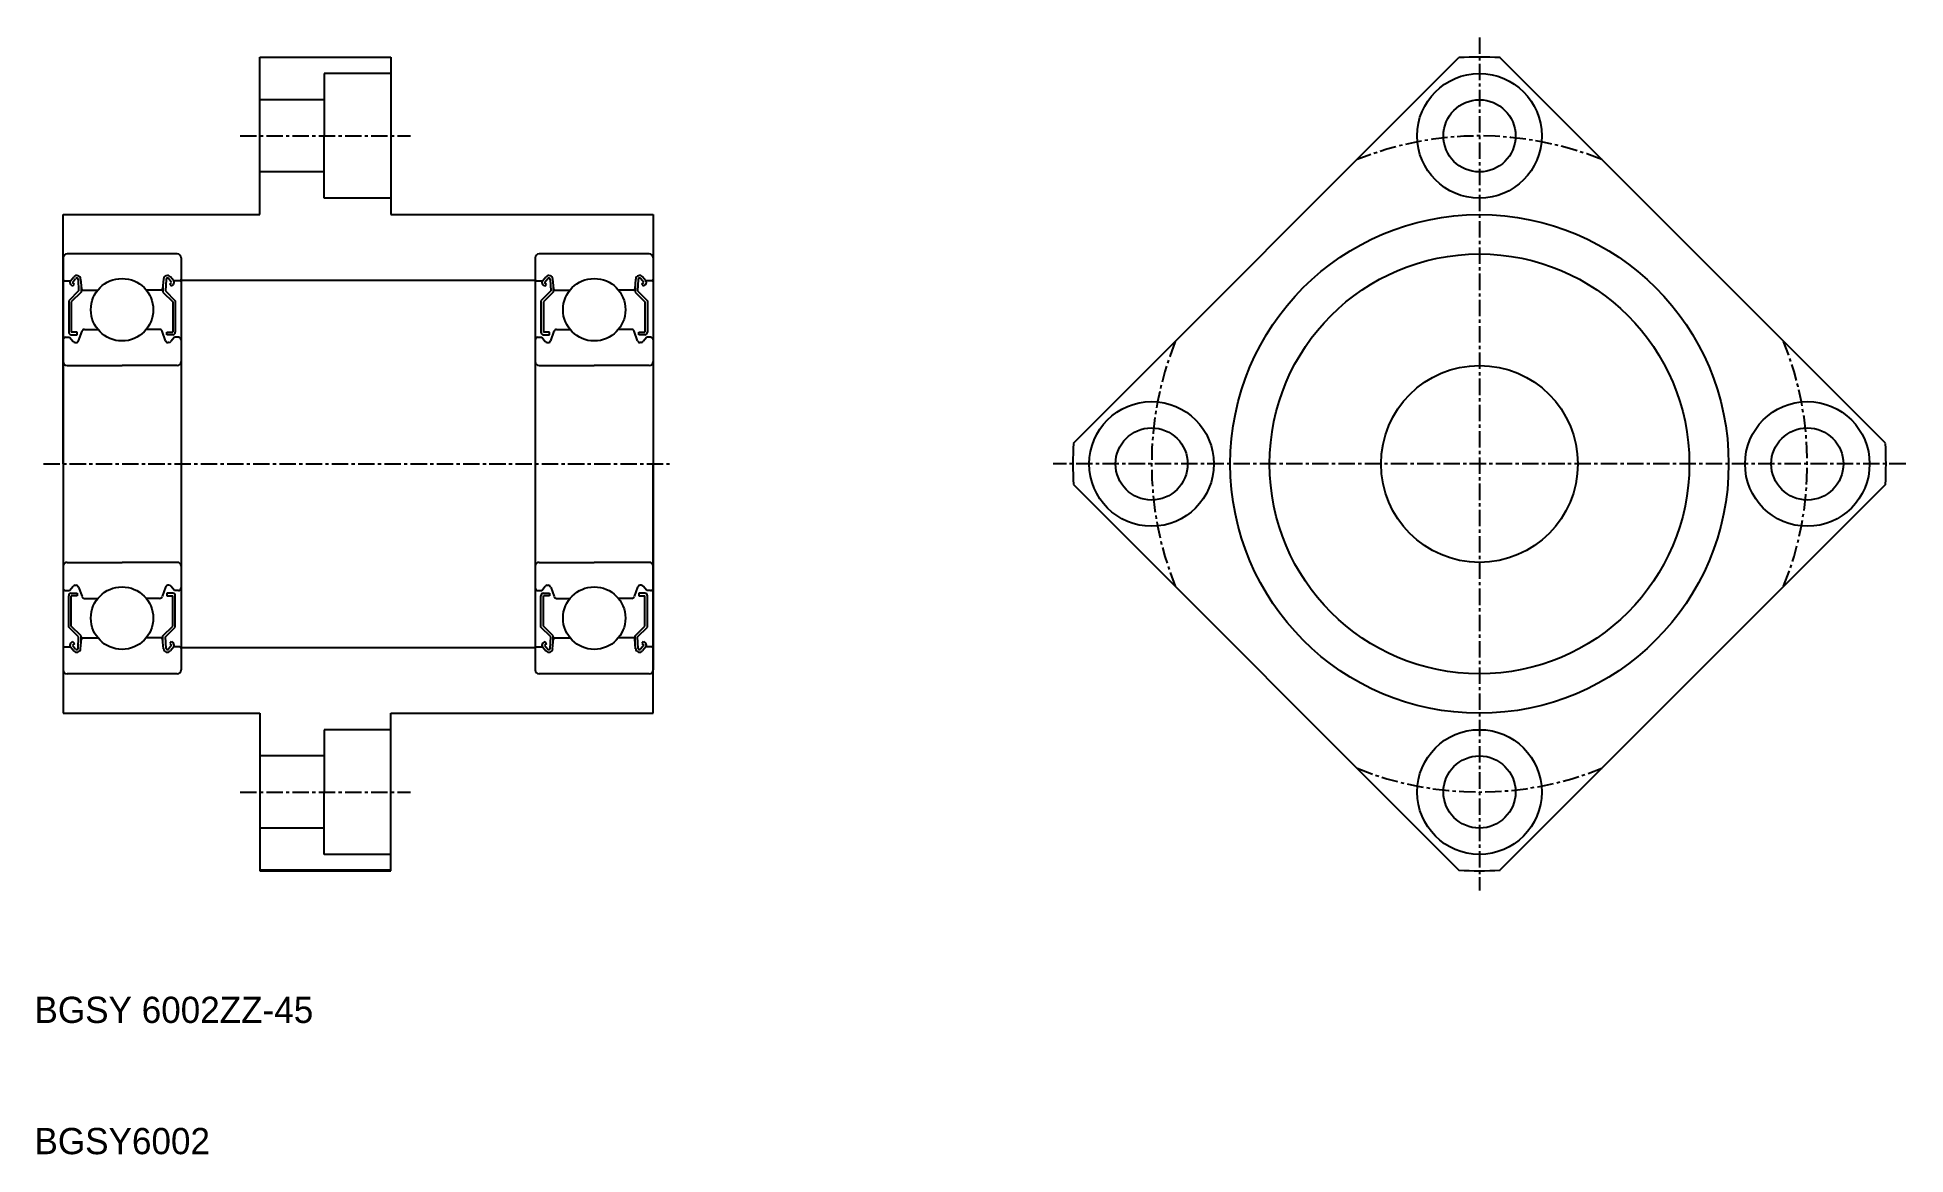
# Model space of a CAD drawing. Extents: x 136 to 279, y 66 to 151.
import ezdxf

# ---------------------------------------------------------------- set-up
doc = ezdxf.new("R2010")
doc.units = 0
doc.linetypes.add('CENTER', pattern=[2, 1.25, -0.25, 0.25, -0.25])
doc.linetypes.add('DASHED', pattern=[19.05, 12.7, -6.35])
doc.layers.get('0').update_dxf_attribs({"linetype": 'CONTINUOUS'})
doc.layers.add('CENTER', color=1, linetype='CENTER')

msp = doc.modelspace()

# ---------------------------------------------------------------- linework, layer by layer
for p, q in [((153.29, 137.97), (153.29, 149.97)), ((153.29, 149.97), (163.29, 149.97)), ((163.29, 149.93), (153.29, 149.93)), ((163.29, 149.97), (163.29, 137.97)), ((215.33, 120.54), (244.72, 149.93)), ((277.25, 120.54), (247.85, 149.93)), ((138.29, 118.97), (138.29, 137.97)), ((138.29, 137.97), (153.29, 137.97)), ((163.29, 137.97), (183.29, 137.97)), ((183.29, 137.97), (183.29, 118.97)), ((138.29, 134.67), (138.29, 103.27)), ((142.79, 134.97), (138.59, 134.97)), ((146.99, 134.97), (142.79, 134.97)), ((147.29, 134.67), (147.29, 103.27)), ((174.29, 134.67), (174.29, 103.27)), ((178.79, 134.97), (174.59, 134.97)), ((182.99, 134.97), (178.79, 134.97)), ((183.29, 134.67), (183.29, 103.27)), ((138.39, 132.92), (138.85, 132.92)), ((138.85, 132.92), (139.1, 133.22)), ((139.02, 132.51), (138.87, 132.64)), ((139, 132.8), (139.25, 133.09)), ((139.15, 132.67), (139, 132.8)), ((139.02, 132.51), (139.15, 132.67)), ((139.43, 133.03), (139.47, 132.16)), ((139.62, 133.05), (139.69, 132.32)), ((139.67, 132.54), (139.67, 132.07)), ((145.95, 133.05), (145.88, 132.32)), ((145.9, 132.54), (145.9, 132.07)), ((146.15, 133.03), (146.1, 132.16)), ((146.57, 132.8), (146.32, 133.09)), ((146.42, 132.67), (146.57, 132.8)), ((146.55, 132.51), (146.42, 132.67)), ((146.73, 132.92), (146.48, 133.22)), ((146.55, 132.51), (146.7, 132.64)), ((147.19, 132.92), (146.73, 132.92)), ((174.39, 132.92), (174.85, 132.92)), ((174.85, 132.92), (175.1, 133.22)), ((175.02, 132.51), (174.87, 132.64)), ((175, 132.8), (175.25, 133.09)), ((175.15, 132.67), (175, 132.8)), ((175.02, 132.51), (175.15, 132.67)), ((175.43, 133.03), (175.47, 132.16)), ((175.62, 133.05), (175.69, 132.32)), ((175.67, 132.54), (175.67, 132.07)), ((181.95, 133.05), (181.88, 132.32)), ((181.9, 132.54), (181.9, 132.07)), ((182.15, 133.03), (182.1, 132.16)), ((182.57, 132.8), (182.32, 133.09)), ((182.42, 132.67), (182.57, 132.8)), ((182.55, 132.51), (182.42, 132.67)), ((182.73, 132.92), (182.48, 133.22)), ((182.55, 132.51), (182.7, 132.64)), ((183.19, 132.92), (182.73, 132.92)), ((139.47, 132.16), (138.72, 131.41)), ((138.72, 131.41), (138.72, 129.02)), ((139.67, 132.07), (138.92, 131.32)), ((138.92, 131.32), (138.92, 129.02)), ((139.79, 132.22), (140.94, 132.22)), ((145.78, 132.22), (144.64, 132.22)), ((145.9, 132.07), (146.65, 131.32)), ((146.1, 132.16), (146.85, 131.41)), ((146.65, 131.32), (146.65, 129.02)), ((146.85, 131.41), (146.85, 129.02)), ((175.47, 132.16), (174.72, 131.41)), ((174.72, 131.41), (174.72, 129.02)), ((175.67, 132.07), (174.92, 131.32)), ((174.92, 131.32), (174.92, 129.02)), ((175.79, 132.22), (176.94, 132.22)), ((181.78, 132.22), (180.64, 132.22)), ((181.9, 132.07), (182.65, 131.32)), ((182.1, 132.16), (182.85, 131.41)), ((182.65, 131.32), (182.65, 129.02)), ((182.85, 131.41), (182.85, 129.02)), ((138.49, 128.62), (138.79, 128.62)), ((138.79, 128.62), (139.06, 128.3)), ((139.37, 129.02), (138.92, 129.02)), ((138.92, 128.82), (139.37, 128.82)), ((139.21, 128.22), (139.28, 128.22)), ((139.37, 128.82), (139.37, 129.02)), ((139.47, 128.36), (139.74, 129.09)), ((139.92, 129.22), (140.94, 129.22)), ((145.65, 129.22), (144.64, 129.22)), ((146.1, 128.36), (145.84, 129.09)), ((146.2, 129.02), (146.65, 129.02)), ((146.2, 128.82), (146.2, 129.02)), ((146.65, 128.82), (146.2, 128.82)), ((146.36, 128.22), (146.29, 128.22)), ((146.79, 128.62), (146.51, 128.3)), ((147.09, 128.62), (146.79, 128.62)), ((174.49, 128.62), (174.79, 128.62)), ((174.79, 128.62), (175.06, 128.3)), ((175.37, 129.02), (174.92, 129.02)), ((174.92, 128.82), (175.37, 128.82)), ((175.21, 128.22), (175.28, 128.22)), ((175.37, 128.82), (175.37, 129.02)), ((175.47, 128.36), (175.74, 129.09)), ((175.92, 129.22), (176.94, 129.22)), ((181.65, 129.22), (180.64, 129.22)), ((182.1, 128.36), (181.84, 129.09)), ((182.2, 129.02), (182.65, 129.02)), ((182.2, 128.82), (182.2, 129.02)), ((182.65, 128.82), (182.2, 128.82)), ((182.36, 128.22), (182.29, 128.22)), ((182.79, 128.62), (182.51, 128.3)), ((183.09, 128.62), (182.79, 128.62)), ((138.59, 126.47), (142.79, 126.47)), ((146.99, 126.47), (142.79, 126.47)), ((174.59, 126.47), (178.79, 126.47)), ((182.99, 126.47), (178.79, 126.47)), ((138.29, 118.97), (138.29, 99.97)), ((183.29, 99.97), (183.29, 118.97)), ((215.33, 117.41), (244.72, 88.01)), ((277.25, 117.41), (247.85, 88.01)), ((138.59, 111.47), (142.79, 111.47)), ((139.86, 111.47), (139.86, 111.47)), ((140.84, 111.47), (140.84, 111.47)), ((146.99, 111.47), (142.79, 111.47)), ((174.59, 111.47), (178.79, 111.47)), ((175.86, 111.47), (175.86, 111.47)), ((176.84, 111.47), (176.84, 111.47)), ((182.99, 111.47), (178.79, 111.47)), ((139.21, 109.72), (139.28, 109.72)), ((146.36, 109.72), (146.29, 109.72)), ((175.21, 109.72), (175.28, 109.72)), ((182.36, 109.72), (182.29, 109.72)), ((138.49, 109.32), (138.79, 109.32)), ((138.72, 106.54), (138.72, 108.92)), ((138.79, 109.32), (139.06, 109.65)), ((138.92, 109.12), (139.37, 109.12)), ((138.92, 106.62), (138.92, 108.92)), ((139.37, 108.92), (138.92, 108.92)), ((139.37, 109.12), (139.37, 108.92)), ((139.47, 109.59), (139.74, 108.86)), ((139.92, 108.72), (140.94, 108.72)), ((145.65, 108.72), (144.64, 108.72)), ((146.1, 109.59), (145.84, 108.86)), ((146.2, 109.12), (146.2, 108.92)), ((146.65, 109.12), (146.2, 109.12)), ((146.2, 108.92), (146.65, 108.92)), ((146.79, 109.32), (146.51, 109.65)), ((146.65, 106.62), (146.65, 108.92)), ((147.09, 109.32), (146.79, 109.32)), ((146.85, 106.54), (146.85, 108.92)), ((174.49, 109.32), (174.79, 109.32)), ((174.72, 106.54), (174.72, 108.92)), ((174.79, 109.32), (175.06, 109.65)), ((174.92, 109.12), (175.37, 109.12)), ((175.37, 108.92), (174.92, 108.92)), ((174.92, 106.62), (174.92, 108.92)), ((175.37, 109.12), (175.37, 108.92)), ((175.47, 109.59), (175.74, 108.86)), ((175.92, 108.72), (176.94, 108.72)), ((181.65, 108.72), (180.64, 108.72)), ((182.1, 109.59), (181.84, 108.86)), ((182.2, 109.12), (182.2, 108.92)), ((182.65, 109.12), (182.2, 109.12)), ((182.2, 108.92), (182.65, 108.92)), ((182.79, 109.32), (182.51, 109.65)), ((182.65, 106.62), (182.65, 108.92)), ((183.09, 109.32), (182.79, 109.32)), ((182.85, 106.54), (182.85, 108.92)), ((139.47, 105.79), (138.72, 106.54)), ((139.02, 105.43), (138.87, 105.31)), ((139.67, 105.87), (138.92, 106.62)), ((139.02, 105.43), (139.15, 105.28)), ((139.43, 104.91), (139.47, 105.79)), ((139.62, 104.89), (139.69, 105.63)), ((139.67, 105.4), (139.67, 105.87)), ((139.79, 105.72), (140.94, 105.72)), ((145.78, 105.72), (144.64, 105.72)), ((145.95, 104.89), (145.88, 105.63)), ((145.9, 105.87), (146.65, 106.62)), ((145.9, 105.4), (145.9, 105.87)), ((146.1, 105.79), (146.85, 106.54)), ((146.15, 104.91), (146.1, 105.79)), ((146.55, 105.43), (146.42, 105.28)), ((146.55, 105.43), (146.7, 105.31)), ((175.47, 105.79), (174.72, 106.54)), ((175.02, 105.43), (174.87, 105.31)), ((175.67, 105.87), (174.92, 106.62)), ((175.02, 105.43), (175.15, 105.28)), ((175.43, 104.91), (175.47, 105.79)), ((175.62, 104.89), (175.69, 105.63)), ((175.67, 105.4), (175.67, 105.87)), ((175.79, 105.72), (176.94, 105.72)), ((181.78, 105.72), (180.64, 105.72)), ((181.95, 104.89), (181.88, 105.63)), ((181.9, 105.87), (182.65, 106.62)), ((181.9, 105.4), (181.9, 105.87)), ((182.1, 105.79), (182.85, 106.54)), ((182.15, 104.91), (182.1, 105.79)), ((182.55, 105.43), (182.42, 105.28)), ((182.55, 105.43), (182.7, 105.31)), ((138.39, 105.02), (138.85, 105.02)), ((138.85, 105.02), (139.1, 104.73)), ((139.15, 105.28), (139, 105.15)), ((139, 105.15), (139.25, 104.85)), ((146.57, 105.15), (146.32, 104.85)), ((146.42, 105.28), (146.57, 105.15)), ((146.73, 105.02), (146.48, 104.73)), ((147.19, 105.02), (146.73, 105.02)), ((174.39, 105.02), (174.85, 105.02)), ((174.85, 105.02), (175.1, 104.73)), ((175.15, 105.28), (175, 105.15)), ((175, 105.15), (175.25, 104.85)), ((182.57, 105.15), (182.32, 104.85)), ((182.42, 105.28), (182.57, 105.15)), ((182.73, 105.02), (182.48, 104.73)), ((183.19, 105.02), (182.73, 105.02)), ((146.99, 102.97), (138.59, 102.97)), ((146.99, 102.97), (142.79, 102.97)), ((182.99, 102.97), (174.59, 102.97)), ((182.99, 102.97), (178.79, 102.97)), ((138.29, 99.97), (153.29, 99.97)), ((153.29, 99.97), (153.29, 87.97)), ((163.29, 99.97), (183.29, 99.97)), ((163.29, 87.97), (163.29, 99.97)), ((163.29, 88.01), (153.29, 88.01)), ((153.29, 87.97), (163.29, 87.97))]:
    msp.add_line(p, q)
at = {"color": 3, "linetype": 'DASHED'}
for p, q in [((158.19, 148.72), (158.19, 143.97)), ((163.29, 148.72), (158.19, 148.72)), ((158.19, 146.72), (153.29, 146.72)), ((158.19, 139.22), (158.19, 143.97)), ((158.19, 141.22), (153.29, 141.22)), ((163.29, 139.22), (158.19, 139.22)), ((163.29, 98.72), (158.19, 98.72)), ((158.19, 98.72), (158.19, 93.97)), ((158.19, 96.72), (153.29, 96.72)), ((158.19, 89.22), (158.19, 93.97)), ((158.19, 91.22), (153.29, 91.22)), ((163.29, 89.22), (158.19, 89.22))]:
    msp.add_line(p, q, dxfattribs=at)
at = {"color": 7, "linetype": 'CONTINUOUS'}
for p, q in [((147.29, 132.97), (174.29, 132.97)), ((147.29, 104.97), (174.29, 104.97))]:
    msp.add_line(p, q, dxfattribs=at)
for centre, radius in [((246.29, 143.97), 4.75), ((246.29, 143.97), 2.75), ((246.29, 118.97), 19), ((246.29, 118.97), 16), ((142.79, 130.72), 2.38), ((178.79, 130.72), 2.38), ((246.29, 118.97), 7.5), ((221.29, 118.97), 4.75), ((271.29, 118.97), 4.75), ((221.29, 118.97), 2.75), ((271.29, 118.97), 2.75), ((142.79, 107.22), 2.38), ((178.79, 107.22), 2.38), ((246.29, 93.97), 4.75), ((246.29, 93.97), 2.75)]:
    msp.add_circle(centre, radius)
for centre, radius, start, end in [((246.29, 118.97), 31, 87.1034, 92.8966), ((138.59, 134.67), 0.3, 90, 180), ((146.99, 134.67), 0.3, 0, 90), ((174.59, 134.67), 0.3, 90, 180), ((182.99, 134.67), 0.3, 0, 90), ((138.39, 133.02), 0.1, 180, 270), ((139, 132.8), 0.2, 140.0002, 230.0848), ((139.33, 133.03), 0.3, 4.9968, 140.0002), ((139.33, 133.03), 0.1, 2.8198, 140.0033), ((146.25, 133.03), 0.3, 39.9998, 175.0032), ((146.25, 133.03), 0.1, 39.9967, 177.1802), ((146.57, 132.8), 0.2, 309.9152, 39.9998), ((147.19, 133.02), 0.1, 270, 0), ((174.39, 133.02), 0.1, 180, 270), ((175, 132.8), 0.2, 140.0002, 230.0848), ((175.33, 133.03), 0.3, 4.9968, 140.0002), ((175.33, 133.03), 0.1, 2.8198, 140.0033), ((182.25, 133.03), 0.3, 39.9998, 175.0032), ((182.25, 133.03), 0.1, 39.9967, 177.1802), ((182.57, 132.8), 0.2, 309.9152, 39.9998), ((183.19, 133.02), 0.1, 270, 0), ((139.79, 132.32), 0.1, 184.9968, 269.9995), ((145.78, 132.32), 0.1, 270.0005, 355.0032), ((175.79, 132.32), 0.1, 184.9968, 269.9995), ((181.78, 132.32), 0.1, 270.0005, 355.0032), ((138.49, 128.42), 0.2, 90, 180), ((138.92, 129.02), 0.2, 180, 270), ((139.21, 128.42), 0.2, 219.9962, 270), ((139.28, 128.42), 0.2, 270, 339.9919), ((139.92, 129.02), 0.2, 90, 159.9919), ((145.65, 129.02), 0.2, 20.0081, 90), ((146.29, 128.42), 0.2, 200.0081, 270), ((146.36, 128.42), 0.2, 270, 320.0038), ((146.65, 129.02), 0.2, 270, 0), ((147.09, 128.42), 0.2, 0, 90), ((174.49, 128.42), 0.2, 90, 180), ((174.92, 129.02), 0.2, 180, 270), ((175.21, 128.42), 0.2, 219.9962, 270), ((175.28, 128.42), 0.2, 270, 339.9919), ((175.92, 129.02), 0.2, 90, 159.9919), ((181.65, 129.02), 0.2, 20.0081, 90), ((182.29, 128.42), 0.2, 200.0081, 270), ((182.36, 128.42), 0.2, 270, 320.0038), ((182.65, 129.02), 0.2, 270, 0), ((183.09, 128.42), 0.2, 0, 90), ((138.59, 126.77), 0.3, 180, 270), ((146.99, 126.77), 0.3, 270, 0), ((174.59, 126.77), 0.3, 180, 270), ((182.99, 126.77), 0.3, 270, 0), ((246.29, 118.97), 31, 177.1034, 182.8966), ((246.29, 118.97), 31, 357.1034, 2.8966), ((138.59, 111.17), 0.3, 90, 180), ((146.99, 111.17), 0.3, 0, 90), ((174.59, 111.17), 0.3, 90, 180), ((182.99, 111.17), 0.3, 0, 90), ((139.21, 109.52), 0.2, 90, 140.0038), ((139.28, 109.52), 0.2, 20.0081, 90), ((146.29, 109.52), 0.2, 90, 159.9919), ((146.36, 109.52), 0.2, 39.9962, 90), ((175.21, 109.52), 0.2, 90, 140.0038), ((175.28, 109.52), 0.2, 20.0081, 90), ((182.29, 109.52), 0.2, 90, 159.9919), ((182.36, 109.52), 0.2, 39.9962, 90), ((138.49, 109.52), 0.2, 180, 270), ((138.92, 108.92), 0.2, 90, 180), ((139.92, 108.92), 0.2, 200.0081, 270), ((145.65, 108.92), 0.2, 270, 339.9919), ((146.65, 108.92), 0.2, 0, 90), ((147.09, 109.52), 0.2, 270, 0), ((174.49, 109.52), 0.2, 180, 270), ((174.92, 108.92), 0.2, 90, 180), ((175.92, 108.92), 0.2, 200.0081, 270), ((181.65, 108.92), 0.2, 270, 339.9919), ((182.65, 108.92), 0.2, 0, 90), ((183.09, 109.52), 0.2, 270, 0), ((139.79, 105.62), 0.1, 90.0005, 175.0032), ((145.78, 105.62), 0.1, 4.9968, 89.9995), ((175.79, 105.62), 0.1, 90.0005, 175.0032), ((181.78, 105.62), 0.1, 4.9968, 89.9995), ((138.39, 104.92), 0.1, 90, 180), ((139, 105.15), 0.2, 129.9152, 219.9998), ((139.33, 104.92), 0.3, 219.9998, 355.0032), ((139.33, 104.92), 0.1, 219.9967, 357.1802), ((146.25, 104.92), 0.3, 184.9968, 320.0002), ((146.25, 104.92), 0.1, 182.8198, 320.0033), ((146.57, 105.15), 0.2, 320.0002, 50.0848), ((147.19, 104.92), 0.1, 0, 90), ((174.39, 104.92), 0.1, 90, 180), ((175, 105.15), 0.2, 129.9152, 219.9998), ((175.33, 104.92), 0.3, 219.9998, 355.0032), ((175.33, 104.92), 0.1, 219.9967, 357.1802), ((182.25, 104.92), 0.3, 184.9968, 320.0002), ((182.25, 104.92), 0.1, 182.8198, 320.0033), ((182.57, 105.15), 0.2, 320.0002, 50.0848), ((183.19, 104.92), 0.1, 0, 90), ((138.59, 103.27), 0.3, 180, 270), ((146.99, 103.27), 0.3, 270, 0), ((174.59, 103.27), 0.3, 180, 270), ((182.99, 103.27), 0.3, 270, 0), ((246.29, 118.97), 31, 267.1034, 272.8966)]:
    msp.add_arc(centre, radius, start, end)
at = {"layer": 'CENTER', "color": 1, "linetype": 'CENTER'}
for p, q in [((246.29, 151.47), (246.29, 86.47)), ((151.79, 143.97), (164.79, 143.97)), ((136.79, 118.97), (184.79, 118.97)), ((278.79, 118.97), (213.79, 118.97)), ((151.79, 93.97), (164.79, 93.97))]:
    msp.add_line(p, q, dxfattribs=at)
for start, end in [(68.0944, 111.9056), (158.0944, 201.9056), (338.0944, 21.9056), (248.0944, 291.9056)]:
    msp.add_arc((246.29, 118.97), 25, start, end, dxfattribs=at)

# ---------------------------------------------------------------- texts
for s, p in [('BGSY 6002ZZ-45', (136.11, 76.37)), ('BGSY6002', (136.11, 66.37))]:
    msp.add_text(s, height=2).set_placement(p)

doc.saveas('drawing.dxf')
